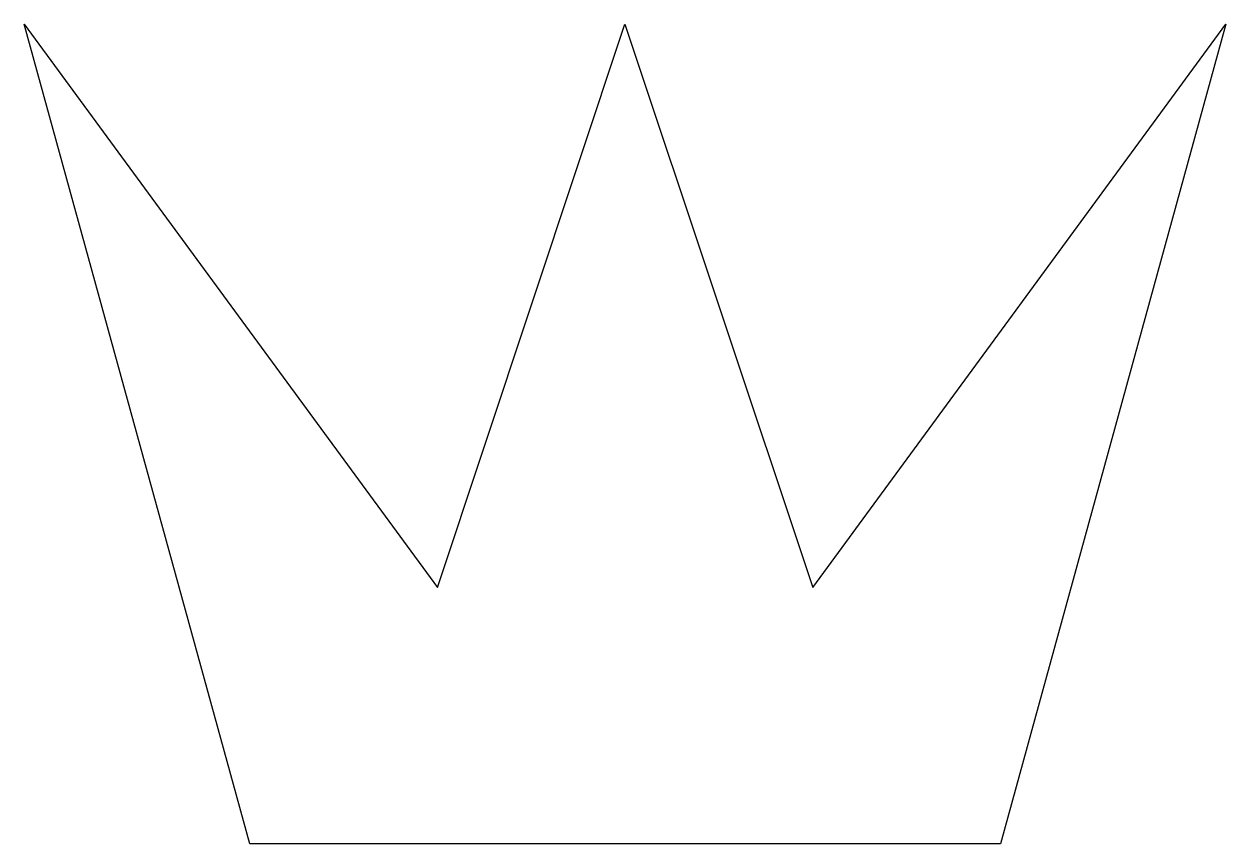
# Model space of a CAD drawing. Header units: centimetres. Extents: x -11 to 11, y -7.5 to 7.5.
import ezdxf

# ---------------------------------------------------------------- set-up
doc = ezdxf.new("R2010")
doc.units = ezdxf.units.CM
doc.header["$MEASUREMENT"] = 0
doc.layers.add('Camada 1', color=7, linetype='Continuous')

msp = doc.modelspace()

# ---------------------------------------------------------------- linework, layer by layer
at = {"layer": 'Camada 1'}
msp.add_open_spline([(3.44203, -2.81211), (3.44203, -2.81211), (-0.00001, 7.51153), (-0.00001, 7.51153), (-0.00001, 7.51153), (-0.00001, 7.51153), (-3.43841, -2.81211), (-3.43841, -2.81211), (-3.43841, -2.81211), (-3.43841, -2.81211), (-11.01329, 7.51153), (-11.01329, 7.51153), (-11.01329, 7.51153), (-11.01329, 7.51153), (-6.87677, -7.51153), (-6.87677, -7.51153), (-6.87677, -7.51153), (-6.87677, -7.51153), (6.88042, -7.51153), (6.88042, -7.51153), (6.88042, -7.51153), (6.88042, -7.51153), (11.01329, 7.51153), (11.01329, 7.51153), (11.01329, 7.51153), (11.01329, 7.51153), (3.44203, -2.81211), (3.44203, -2.81211)], degree=3, knots=[0, 0, 0, 0, 0.125, 0.125, 0.125, 0.125, 0.25, 0.25, 0.25, 0.25, 0.375, 0.375, 0.375, 0.375, 0.5, 0.5, 0.5, 0.5, 0.625, 0.625, 0.625, 0.625, 0.75, 0.75, 0.75, 0.75, 1, 1, 1, 1], dxfattribs=at)

doc.saveas('drawing.dxf')
